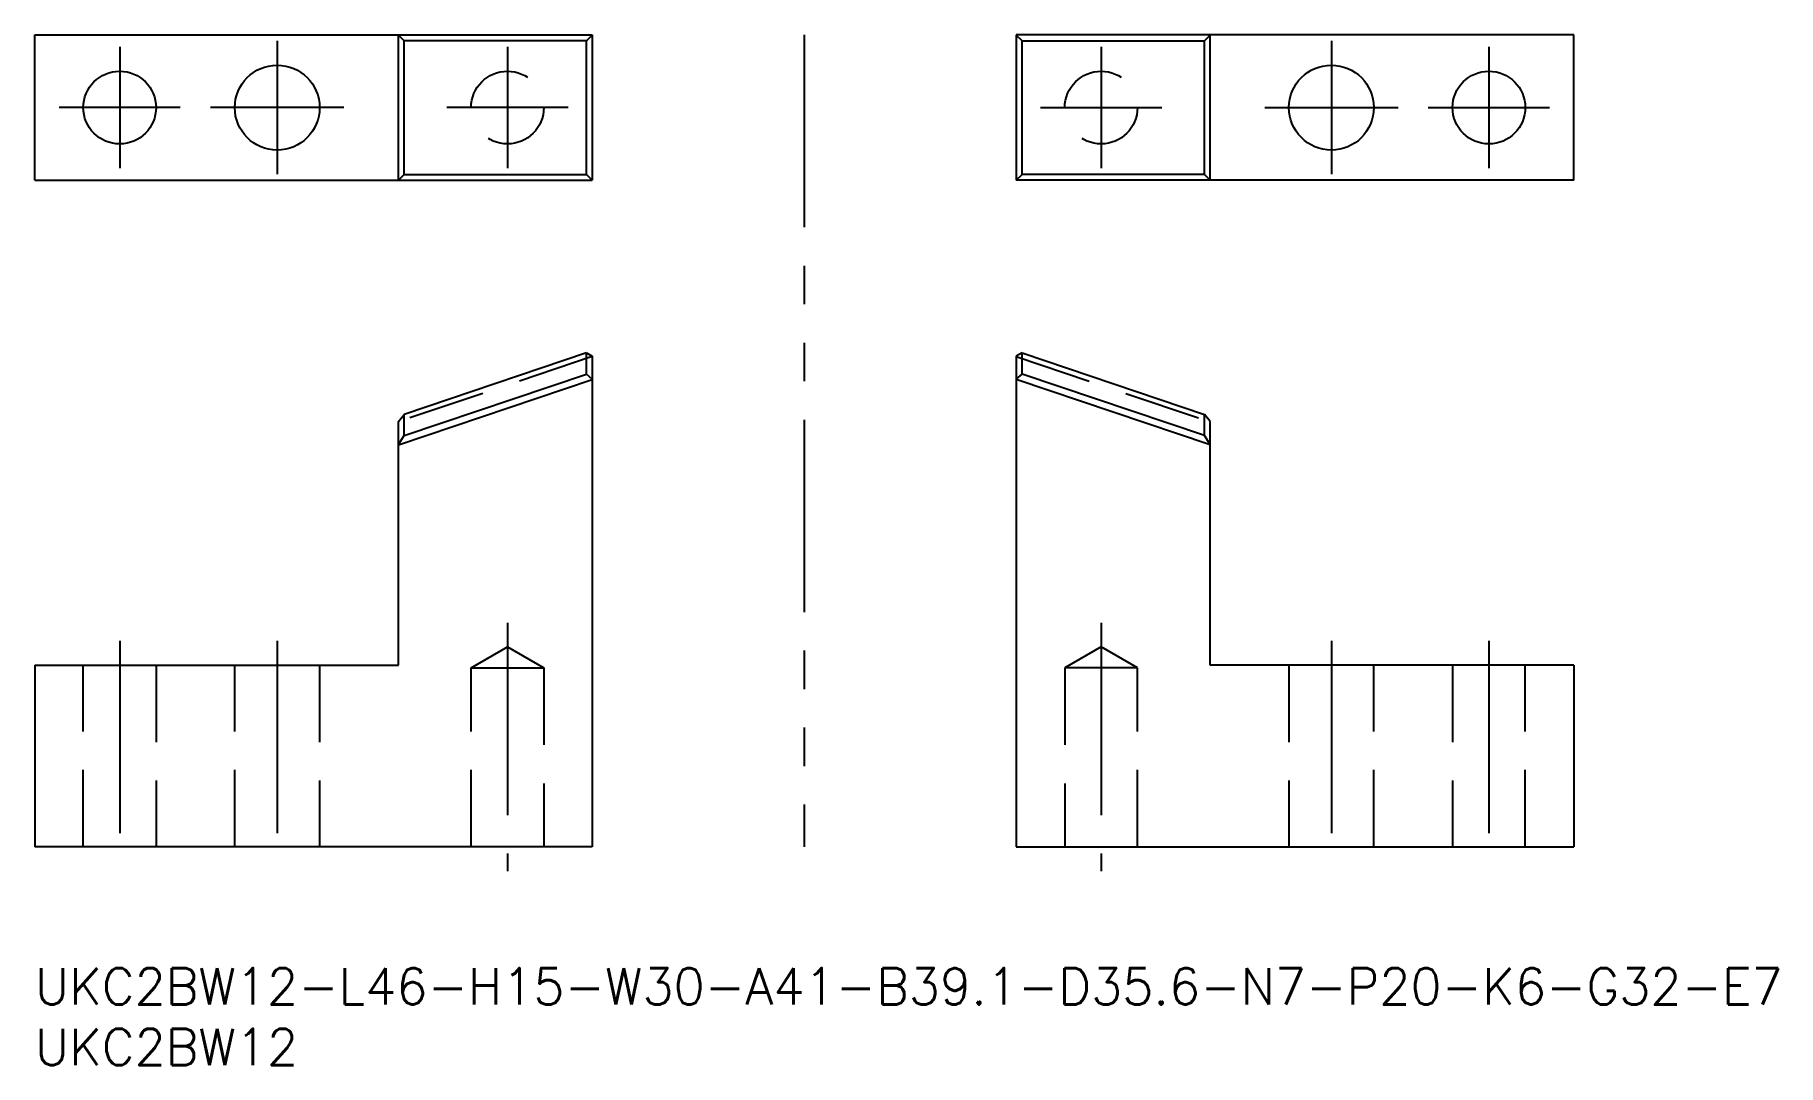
# Model space of a CAD drawing. Extents: x 0 to 144, y -8 to 77.
import ezdxf

# ---------------------------------------------------------------- set-up
doc = ezdxf.new("R2010")
doc.units = 0
doc.header["$LTSCALE"] = 0.5
for name, pattern in [('CENTER', [50.8, 31.75, -6.35, 6.35, -6.35]), ('DASHED', [19.05, 12.7, -6.35]), ('PHANTOM', [63.5, 31.75, -6.35, 6.35, -6.35, 6.35, -6.35])]:
    doc.linetypes.add(name, pattern=pattern)
for name, color, linetype in [('MSM_CENTER', 1, 'CENTER'), ('MSM_CONTINUOUS', 7, 'CONTINUOUS'), ('MSM_DASHED', 4, 'DASHED'), ('MSM_IMAGINARY', 6, 'PHANTOM'), ('MSM_PART_NUMBER', 7, 'CONTINUOUS')]:
    doc.layers.add(name, color=color, linetype=linetype)
doc.styles.get("Standard").update_dxf_attribs({"font": 'txt.shx', "height": 1, "bigfont": 'bigfont.shx'})

# ---------------------------------------------------------------- blocks, each defined once
blk = doc.blocks.new('*U44')
at = {"layer": 'MSM_PART_NUMBER'}
blk.add_text('UKC2BW12-L46-H15-W30-A41-B39.1-D35.6-N7-P20-K6-G32-E7', height=3, dxfattribs=at).set_placement((0, -3))
blk = doc.blocks.new('*U45')
at = {"layer": 'MSM_PART_NUMBER'}
blk.add_text('UKC2BW12', height=3, dxfattribs=at).set_placement((0, -8))

msp = doc.modelspace()

# ---------------------------------------------------------------- linework, layer by layer
at = {"layer": 'MSM_CENTER'}
for p, q in [((20, 76.5), (20, 65.5)), ((107, 76.5), (107, 65.5)), ((7, 76), (7, 66)), ((39, 76), (39, 66)), ((88, 76), (88, 66)), ((120, 76), (120, 66)), ((12, 71), (2, 71)), ((25.5, 71), (14.5, 71)), ((44, 71), (34, 71)), ((83, 71), (93, 71)), ((101.5, 71), (112.5, 71)), ((115, 71), (125, 71)), ((39, 28.5), (39, 8)), ((88, 28.5), (88, 8)), ((7, 27), (7, 8)), ((20, 27), (20, 8)), ((107, 27), (107, 8)), ((120, 27), (120, 8))]:
    msp.add_line(p, q, dxfattribs=at)
at = {"layer": 'MSM_CONTINUOUS'}
for p, q in [((0, 77), (46, 77)), ((0, 65), (0, 77)), ((30, 65), (30, 77)), ((30, 76.98), (30.47, 76.51)), ((45.53, 76.51), (30.47, 76.51)), ((30.47, 65.49), (30.47, 76.51)), ((45.53, 76.51), (46, 76.98)), ((45.53, 65.49), (45.53, 76.51)), ((46, 77), (46, 65)), ((127, 77), (81, 77)), ((81, 77), (81, 65)), ((81.47, 76.51), (81, 76.98)), ((81.47, 76.51), (96.53, 76.51)), ((81.47, 65.49), (81.47, 76.51)), ((97, 76.98), (96.53, 76.51)), ((96.53, 65.49), (96.53, 76.51)), ((97, 65), (97, 77)), ((127, 65), (127, 77)), ((0, 65), (46, 65)), ((30, 65.02), (30.47, 65.49)), ((30.47, 65.49), (45.53, 65.49)), ((46, 65.02), (45.53, 65.49)), ((81, 65.02), (81.47, 65.49)), ((127, 65), (81, 65)), ((96.53, 65.49), (81.47, 65.49)), ((97, 65.02), (96.53, 65.49)), ((45.53, 50.76), (30.47, 45.68)), ((45.53, 49.02), (45.53, 50.76)), ((45.53, 50.76), (46, 50.49)), ((46, 50.49), (46, 10)), ((81.47, 50.76), (81, 50.49)), ((81, 50.49), (81, 10)), ((81.47, 50.76), (96.53, 45.68)), ((81.47, 49.02), (81.47, 50.76)), ((30.47, 43.94), (45.53, 49.02)), ((46, 48.6), (45.53, 49.02)), ((81, 48.6), (81.47, 49.02)), ((96.53, 43.94), (81.47, 49.02)), ((30, 43.17), (46, 48.57)), ((97, 43.17), (81, 48.57)), ((30, 45.09), (30.47, 45.68)), ((30, 25), (30, 45.09)), ((30.47, 43.94), (30.47, 45.68)), ((97, 45.09), (96.53, 45.68)), ((96.53, 43.94), (96.53, 45.68)), ((97, 25), (97, 45.09)), ((30, 43.2), (30.47, 43.94)), ((97, 43.2), (96.53, 43.94)), ((0, 25), (30, 25)), ((0, 25), (0, 10)), ((127, 25), (97, 25)), ((127, 25), (127, 10)), ((46, 10), (0, 10)), ((81, 10), (127, 10))]:
    msp.add_line(p, q, dxfattribs=at)
for centre, radius in [((7, 71), 3), ((20, 71), 3.5), ((107, 71), 3.5), ((120, 71), 3)]:
    msp.add_circle(centre, radius, dxfattribs=at)
at = {"layer": 'MSM_DASHED'}
for p, q in [((46, 50.47), (30, 45.07)), ((81, 50.47), (97, 45.07)), ((36, 24.77), (39, 26.5)), ((39, 26.5), (42, 24.77)), ((88, 26.5), (85, 24.77)), ((91, 24.77), (88, 26.5)), ((4, 10), (4, 25)), ((10, 25), (10, 10)), ((16.5, 10), (16.5, 25)), ((23.5, 25), (23.5, 10)), ((36, 10), (36, 24.77)), ((36, 24.77), (42, 24.77)), ((42, 24.77), (42, 10)), ((85, 24.77), (85, 10)), ((91, 24.77), (85, 24.77)), ((91, 10), (91, 24.77)), ((103.5, 25), (103.5, 10)), ((110.5, 10), (110.5, 25)), ((117, 25), (117, 10)), ((123, 10), (123, 25))]:
    msp.add_line(p, q, dxfattribs=at)
for centre in [(39, 71), (88, 71)]:
    msp.add_circle(centre, 3, dxfattribs=at)
at = {"layer": 'MSM_IMAGINARY'}
msp.add_line((63.5, 77), (63.5, 10), dxfattribs=at)

# ---------------------------------------------------------------- block references
at = {"layer": 'MSM_CONTINUOUS'}
for name in ['*U44', '*U45']:
    msp.add_blockref(name, (0, 0), dxfattribs=at)

doc.saveas('drawing.dxf')
